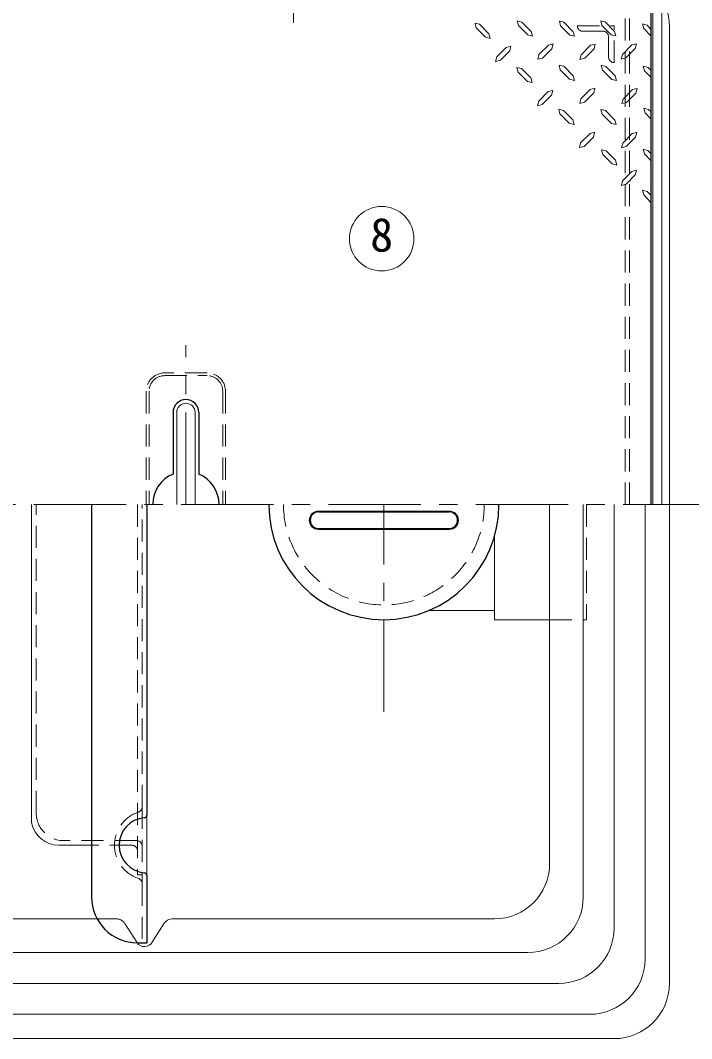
# Model space of a CAD drawing. Units: millimetres at full size, sheet at 1:10; details may follow other scales. Extents: x -2039 to 2011, y -1414 to 1396.
# Drawn here: x -1016 to -652, y 545 to 1097 of the extents above; entities that cross this region are included whole.
import ezdxf
from ezdxf.enums import TextEntityAlignment as Align

# ---------------------------------------------------------------- set-up
doc = ezdxf.new("R2010")
doc.units = ezdxf.units.MM
doc.header["$LTSCALE"] = 10
doc.linetypes.add('CHAIN1', pattern=[8, 5, -1, 1, -1])
doc.linetypes.add('DASHED1', pattern=[1.8, 1.2, -0.6])
doc.layers.add('0-0_ﾚｲﾔ1', color=4, linetype='Continuous', lineweight=9)
doc.styles.add('ＭＳ ゴシック', font='')
doc.styles.get('ＭＳ ゴシック').set_extended_font_data('MS Gothic')

msp = doc.modelspace()

# ---------------------------------------------------------------- linework, layer by layer
at = {"layer": '0-0_ﾚｲﾔ1', "linetype": 'CHAIN1'}
for p, q in [((-867.77, 1096.05), (-867.77, 1126.05)), ((-926.27, 834.55), (-926.27, 921.05)), ((-1968.77, 834.55), (-363.77, 834.55)), ((-818.77, 722.05), (-818.77, 834.55))]:
    msp.add_line(p, q, dxfattribs=at)
at = {"layer": '0-0_ﾚｲﾔ1', "linetype": 'DASHED1'}
for p, q in [((-685.47, 834.55), (-685.47, 1120.55)), ((-687.77, 834.55), (-687.77, 1114.55)), ((-1007.52, 667.05), (-1007.52, 834.55)), ((-708.77, 834.55), (-708.77, 772.05)), ((-728.77, 772.05), (-708.77, 772.05)), ((-950.02, 670.41), (-950.02, 628.69)), ((-953.02, 652.05), (-992.52, 652.05)), ((-955.52, 649.55), (-977.52, 649.55)), ((-974.45, 609.55), (-963.77, 609.55)), ((-952.99, 596.88), (-959.54, 607.23))]:
    msp.add_line(p, q, dxfattribs=at)
at = {"layer": '0-0_ﾚｲﾔ1', "color": 7, "lineweight": 18}
for p, q in [((-667.77, 834.55), (-667.77, 1120.55)), ((-672.77, 834.55), (-672.77, 1115.55)), ((-931.27, 884.55), (-931.27, 834.55)), ((-921.27, 884.55), (-921.27, 834.55)), ((-728.77, 639.55), (-728.77, 834.55)), ((-663.77, 834.55), (-663.77, 574.55)), ((-1383.09, 609.55), (-974.45, 609.55)), ((-933.77, 609.55), (-758.77, 609.55)), ((-937.99, 607.23), (-944.54, 596.88)), ((-693.77, 544.55), (-1663.77, 544.55))]:
    msp.add_line(p, q, dxfattribs=at)
at = {"layer": '0-0_ﾚｲﾔ1', "color": 5, "lineweight": 25}
for p, q in [((-673.77, 1114.55), (-673.77, 834.55)), ((-933.27, 884.55), (-933.27, 851.13)), ((-919.27, 884.55), (-919.27, 851.13)), ((-977.52, 834.55), (-977.52, 621.55)), ((-947.52, 834.55), (-947.52, 665.98)), ((-854.27, 830.55), (-783.27, 830.55)), ((-854.27, 821.55), (-783.27, 821.55)), ((-947.52, 633.12), (-947.52, 596.55)), ((-952.52, 596.55), (-947.52, 596.55))]:
    msp.add_line(p, q, dxfattribs=at)
at = {"layer": '0-0_ﾚｲﾔ1'}
for p, q in [((-768.63, 1093.42), (-769.27, 1095.99)), ((-766.78, 1095.35), (-769.27, 1095.99)), ((-766.78, 1095.35), (-761.72, 1090.2)), ((-745.73, 1094.62), (-746.37, 1097.19)), ((-743.88, 1096.55), (-746.37, 1097.19)), ((-743.88, 1096.55), (-738.82, 1091.41)), ((-722.83, 1094.54), (-723.47, 1097.11)), ((-720.98, 1096.47), (-723.47, 1097.11)), ((-720.98, 1096.47), (-715.92, 1091.33)), ((-700.41, 1094.7), (-701.05, 1097.27)), ((-698.56, 1096.63), (-701.05, 1097.27)), ((-698.56, 1096.63), (-693.5, 1091.49)), ((-675.82, 1094.94), (-678.39, 1095.59)), ((-677.67, 1093.02), (-678.39, 1095.59)), ((-675.82, 1094.94), (-673.77, 1092.6)), ((-768.63, 1093.42), (-763.57, 1088.36)), ((-761.72, 1090.2), (-761, 1087.71)), ((-745.73, 1094.62), (-740.67, 1089.56)), ((-738.1, 1088.92), (-740.67, 1089.56)), ((-738.82, 1091.41), (-738.1, 1088.92)), ((-722.83, 1094.54), (-717.76, 1089.48)), ((-715.19, 1088.84), (-717.76, 1089.48)), ((-715.92, 1091.33), (-715.19, 1088.84)), ((-700.41, 1094.7), (-695.35, 1089.64)), ((-692.77, 1089), (-695.35, 1089.64)), ((-693.5, 1091.49), (-692.77, 1089)), ((-677.67, 1093.02), (-673.77, 1089.12)), ((-663.77, 834.55), (-663.77, 1094.55)), ((-761, 1087.71), (-763.57, 1088.36)), ((-755.53, 1075.82), (-750.47, 1080.88)), ((-734.56, 1078.87), (-735.2, 1076.38)), ((-732.63, 1077.02), (-727.57, 1082.09)), ((-711.66, 1078.79), (-712.3, 1076.3)), ((-709.73, 1076.94), (-704.67, 1082.01)), ((-689.24, 1078.95), (-689.88, 1076.46)), ((-687.31, 1077.11), (-682.25, 1082.17)), ((-757.46, 1077.67), (-758.1, 1075.18)), ((-755.53, 1075.82), (-758.1, 1075.18)), ((-732.63, 1077.02), (-735.2, 1076.38)), ((-722.99, 1070.6), (-723.63, 1073.17)), ((-721.14, 1072.52), (-723.63, 1073.17)), ((-709.73, 1076.94), (-712.3, 1076.3)), ((-700.09, 1070.52), (-700.73, 1073.09)), ((-698.24, 1072.44), (-700.73, 1073.09)), ((-687.31, 1077.11), (-689.88, 1076.46)), ((-745.89, 1069.39), (-746.53, 1071.96)), ((-744.04, 1071.32), (-746.53, 1071.96)), ((-745.89, 1069.39), (-740.83, 1064.33)), ((-744.04, 1071.32), (-738.98, 1066.18)), ((-722.99, 1070.6), (-717.93, 1065.53)), ((-721.14, 1072.52), (-716.08, 1067.38)), ((-716.08, 1067.38), (-715.35, 1064.89)), ((-700.09, 1070.52), (-695.02, 1065.45)), ((-698.24, 1072.44), (-693.18, 1067.3)), ((-693.18, 1067.3), (-692.45, 1064.81)), ((-675.34, 1071.96), (-677.91, 1072.61)), ((-677.18, 1070.03), (-677.91, 1072.61)), ((-677.18, 1070.03), (-673.77, 1066.62)), ((-675.34, 1071.96), (-673.77, 1070.4)), ((-738.26, 1063.69), (-740.83, 1064.33)), ((-738.98, 1066.18), (-738.26, 1063.69)), ((-715.35, 1064.89), (-717.93, 1065.53)), ((-692.45, 1064.81), (-695.02, 1065.45)), ((-732.79, 1051.79), (-727.73, 1056.86)), ((-709.89, 1053), (-704.83, 1058.06)), ((-686.99, 1052.92), (-681.93, 1057.98)), ((-734.72, 1053.64), (-735.36, 1051.15)), ((-732.79, 1051.79), (-735.36, 1051.15)), ((-711.82, 1054.85), (-712.46, 1052.36)), ((-709.89, 1053), (-712.46, 1052.36)), ((-688.92, 1054.77), (-689.56, 1052.27)), ((-686.99, 1052.92), (-689.56, 1052.27)), ((-723.15, 1046.65), (-723.79, 1049.22)), ((-721.3, 1048.58), (-723.79, 1049.22)), ((-723.15, 1046.65), (-718.09, 1041.59)), ((-721.3, 1048.58), (-716.24, 1043.44)), ((-700.25, 1046.57), (-700.89, 1049.14)), ((-698.4, 1048.5), (-700.89, 1049.14)), ((-700.25, 1046.57), (-695.18, 1041.51)), ((-698.4, 1048.5), (-693.34, 1043.36)), ((-675.01, 1049.14), (-677.59, 1049.78)), ((-676.94, 1047.21), (-677.59, 1049.78)), ((-676.94, 1047.21), (-673.77, 1044.04)), ((-675.01, 1049.14), (-673.77, 1047.9)), ((-715.51, 1040.94), (-718.09, 1041.59)), ((-716.24, 1043.44), (-715.51, 1040.94)), ((-692.61, 1040.86), (-695.18, 1041.51)), ((-693.34, 1043.36), (-692.61, 1040.86)), ((-710.05, 1029.05), (-704.99, 1034.11)), ((-687.15, 1028.97), (-682.09, 1034.03)), ((-711.98, 1030.9), (-712.62, 1028.41)), ((-710.05, 1029.05), (-712.62, 1028.41)), ((-689.08, 1030.82), (-689.72, 1028.33)), ((-687.15, 1028.97), (-689.72, 1028.33)), ((-698, 1026.56), (-700.57, 1027.2)), ((-699.85, 1024.63), (-700.57, 1027.2)), ((-699.85, 1024.63), (-694.78, 1019.65)), ((-698, 1026.56), (-692.93, 1021.5)), ((-675.42, 1026.88), (-677.99, 1027.52)), ((-677.26, 1024.95), (-677.99, 1027.52)), ((-677.26, 1024.95), (-673.77, 1021.32)), ((-675.42, 1026.88), (-673.77, 1025.23)), ((-692.21, 1018.93), (-694.78, 1019.65)), ((-692.93, 1021.5), (-692.21, 1018.93)), ((-689.16, 1010.41), (-684.1, 1015.47)), ((-687.23, 1008.56), (-682.25, 1013.62)), ((-689.16, 1010.41), (-689.8, 1007.84)), ((-687.23, 1008.56), (-689.8, 1007.84)), ((-675.82, 1004.62), (-678.39, 1005.27)), ((-677.67, 1002.69), (-678.39, 1005.27)), ((-677.67, 1002.69), (-673.77, 998.64)), ((-675.82, 1004.62), (-673.77, 1002.57)), ((-1010.02, 834.55), (-1010.02, 661.82)), ((-854.27, 831.05), (-783.27, 831.05)), ((-710.56, 621.34), (-710.56, 834.55)), ((-676.98, 587.76), (-676.98, 834.55)), ((-854.27, 821.05), (-783.27, 821.05)), ((-758.77, 817.05), (-758.77, 772.05)), ((-758.77, 777.05), (-794.27, 777.05)), ((-758.77, 772.05), (-728.77, 772.05)), ((-947.52, 633.12), (-947.52, 665.98)), ((-995.27, 649.55), (-977.52, 649.55)), ((-740.56, 591.34), (-1616.98, 591.34)), ((-706.98, 557.76), (-1650.56, 557.76))]:
    msp.add_line(p, q, dxfattribs=at)
at = {"layer": '0-0_ﾚｲﾔ1', "color": 7, "linetype": 'DASHED1', "lineweight": 18}
for p, q in [((-713.77, 1094.55), (-693.77, 1094.55)), ((-710.77, 1091.55), (-699.77, 1091.55)), ((-693.77, 1074.55), (-693.77, 1094.55)), ((-696.77, 1088.55), (-696.77, 1077.55)), ((-914.77, 906.05), (-937.77, 906.05)), ((-937.77, 904.55), (-914.77, 904.55)), ((-947.77, 896.05), (-947.77, 834.55)), ((-946.27, 896.05), (-946.27, 834.55)), ((-906.27, 896.05), (-906.27, 834.55)), ((-904.77, 896.05), (-904.77, 834.55)), ((-950.02, 670.41), (-950.02, 834.55)), ((-950.02, 628.69), (-950.02, 596.55))]:
    msp.add_line(p, q, dxfattribs=at)
at = {"layer": '0-0_ﾚｲﾔ1', "color": 3, "lineweight": 18}
for p, q in [((-693.77, 604.55), (-693.77, 834.55)), ((-723.77, 574.55), (-1633.77, 574.55))]:
    msp.add_line(p, q, dxfattribs=at)
at = {"layer": '0-0_ﾚｲﾔ1'}
for points in [[(-734.56, 1078.87), (-729.42, 1084.02), (-726.93, 1084.66), (-727.57, 1082.09)], [(-711.66, 1078.79), (-706.51, 1083.94), (-704.02, 1084.58), (-704.67, 1082.01)], [(-689.24, 1078.95), (-684.1, 1084.1), (-681.6, 1084.74), (-682.25, 1082.17)], [(-757.46, 1077.67), (-752.32, 1082.81), (-749.83, 1083.45), (-750.47, 1080.88)], [(-734.72, 1053.64), (-729.58, 1058.78), (-727.09, 1059.43), (-727.73, 1056.86)], [(-711.82, 1054.85), (-706.68, 1059.99), (-704.18, 1060.63), (-704.83, 1058.06)], [(-688.92, 1054.77), (-683.77, 1059.91), (-681.28, 1060.55), (-681.93, 1057.98)], [(-711.98, 1030.9), (-706.84, 1036.04), (-704.35, 1036.69), (-704.99, 1034.11)], [(-689.08, 1030.82), (-683.93, 1035.96), (-681.44, 1036.61), (-682.09, 1034.03)], [(-684.1, 1015.47), (-681.52, 1016.19), (-682.25, 1013.62)]]:
    msp.add_lwpolyline(points, dxfattribs=at)
at = {"layer": '0-0_ﾚｲﾔ1', "linetype": 'DASHED1'}
msp.add_lwpolyline([(-952.52, 834.55), (-952.52, 633.55), (-950.02, 633.55)], dxfattribs=at)
at = {"layer": '0-0_ﾚｲﾔ1', "color": 7, "lineweight": 18}
msp.add_circle((-819.96, 978.91), 17.5, dxfattribs=at)
at = {"layer": '0-0_ﾚｲﾔ1'}
for centre, radius, start, end in [((-693.77, 1094.55), 30, 0, 29.9264), ((-854.27, 826.05), 5, 90, 270), ((-783.27, 826.05), 5, 270, 90), ((-995.27, 664.55), 15, 190.4753, 270), ((-740.56, 621.34), 30, 270, 0), ((-706.98, 587.76), 30, 270, 0)]:
    msp.add_arc(centre, radius, start, end, dxfattribs=at)
at = {"layer": '0-0_ﾚｲﾔ1', "color": 7, "linetype": 'DASHED1', "lineweight": 18}
for centre, radius, start, end in [((-710.77, 1094.55), 3, 180, 270), ((-699.77, 1088.55), 3, 0, 90), ((-693.77, 1077.55), 3, 180, 270), ((-937.77, 896.05), 10, 90, 180), ((-937.77, 896.05), 8.5, 90, 180), ((-914.77, 896.05), 10, 0, 90), ((-914.77, 896.05), 8.5, 0, 90), ((-818.77, 834.55), 54.5, 180, 360), ((-953.02, 670.41), 3, 288.553, 360), ((-946.02, 649.55), 19, 108.553, 251.447), ((-953.02, 628.69), 3, 0, 71.447)]:
    msp.add_arc(centre, radius, start, end, dxfattribs=at)
at = {"layer": '0-0_ﾚｲﾔ1', "color": 5, "lineweight": 25}
for centre, radius, start, end in [((-926.27, 884.55), 7, 0, 180), ((-926.27, 834.55), 18, 112.8854, 180), ((-926.27, 834.55), 18, 360, 67.1146), ((-818.77, 834.55), 62.5, 180, 360), ((-854.27, 826.05), 4.5, 90, 270), ((-783.27, 826.05), 4.5, 270, 90), ((-947.52, 649.55), 15, 95.2159, 264.7841), ((-949.02, 665.98), 1.5, 275.2159, 0), ((-949.02, 633.12), 1.5, 0, 84.7841), ((-952.52, 621.55), 25, 180, 270)]:
    msp.add_arc(centre, radius, start, end, dxfattribs=at)
at = {"layer": '0-0_ﾚｲﾔ1', "color": 7, "lineweight": 18}
for centre, radius, start, end in [((-926.27, 884.55), 5, 0, 180), ((-758.77, 639.55), 30, 270, 0), ((-933.77, 604.55), 5, 90, 147.6665), ((-948.77, 599.55), 5, 216.8519, 327.6665), ((-693.77, 574.55), 30, 270, 0)]:
    msp.add_arc(centre, radius, start, end, dxfattribs=at)
at = {"layer": '0-0_ﾚｲﾔ1', "linetype": 'DASHED1'}
for centre, radius, start, end in [((-992.52, 667.05), 15, 180, 270), ((-955.52, 646.55), 3, 0, 90), ((-953.02, 649.05), 3, 0, 90), ((-963.77, 604.55), 5, 32.3335, 90), ((-948.77, 599.55), 5, 212.3335, 216.8519)]:
    msp.add_arc(centre, radius, start, end, dxfattribs=at)
at = {"layer": '0-0_ﾚｲﾔ1', "color": 3, "lineweight": 18}
msp.add_arc((-723.77, 604.55), 30, 270, 0, dxfattribs=at)

# ---------------------------------------------------------------- texts
at = {"layer": '0-0_ﾚｲﾔ1', "color": 7, "style": 'ＭＳ ゴシック'}
msp.add_text('8', height=18.33, dxfattribs=at).set_placement((-826.21, 966.41), align=Align.BOTTOM_LEFT)

doc.saveas('drawing.dxf')
